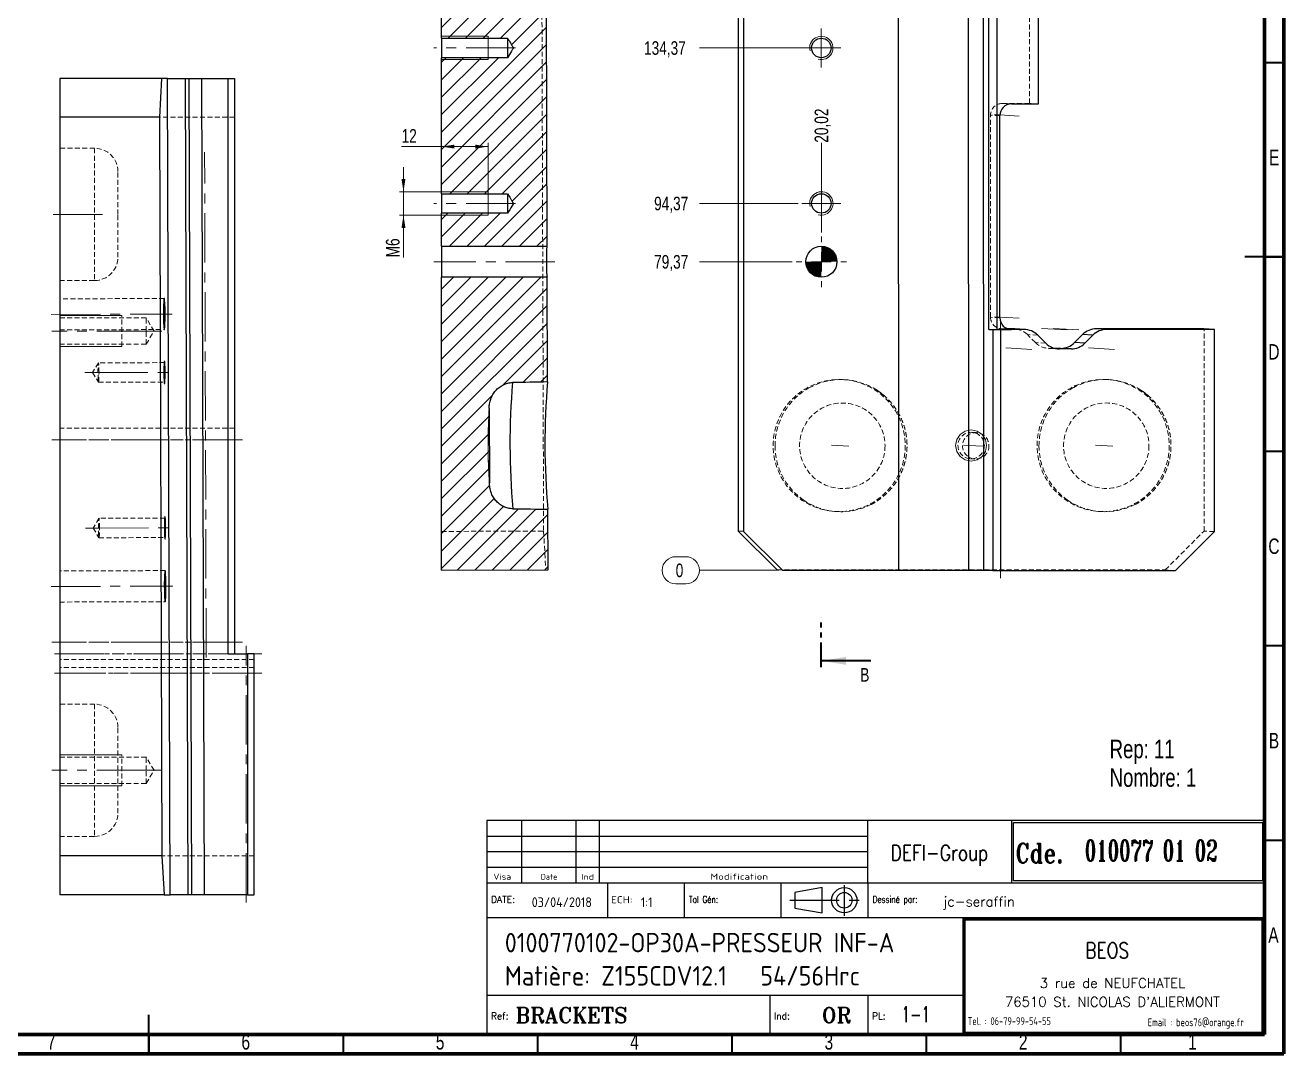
# Model space of a CAD drawing. Header units: millimetres. Extents: x 5 to 589, y 5 to 415.
# Drawn here: x 265.2 to 589, y 5 to 269.6 of the extents above; entities that cross this region are included whole.
import ezdxf

# ---------------------------------------------------------------- set-up
doc = ezdxf.new("R2010")
doc.units = ezdxf.units.MM
for name, pattern in [('CENTERX2', [20.32, 12.7, -2.54, 2.54, -2.54]), ('HIDDEN', [1.905, 1.27, -0.635]), ('PHANTOM', [12.7, 6.35, -1.27, 1.27, -1.27, 1.27, -1.27])]:
    doc.linetypes.add(name, pattern=pattern)
doc.layers.add('DIMENSIONS', color=176, linetype='Continuous')
doc.styles.add('SLDTEXTSTYLE0', font='TXT', dxfattribs={"width": 0.75})
doc.styles.add('SLDTEXTSTYLE1', font='ISOCP')
doc.styles.add('SLDTEXTSTYLE10', font='ISOCP', dxfattribs={"width": 1.147311})
doc.styles.add('SLDTEXTSTYLE11', font='ISOCP', dxfattribs={"width": 1.385904})
doc.styles.add('SLDTEXTSTYLE12', font='ISOCP', dxfattribs={"width": 1.246461})
doc.styles.add('SLDTEXTSTYLE13', font='ROMAND')
doc.styles.add('SLDTEXTSTYLE2', font='ROMANT', dxfattribs={"width": 0.8})
doc.styles.add('SLDTEXTSTYLE3', font='ISOCP', dxfattribs={"width": 0.8})
doc.styles.add('SLDTEXTSTYLE4', font='ROMANS', dxfattribs={"width": 0.8})
doc.styles.add('SLDTEXTSTYLE5', font='ROMANT')
doc.styles.add('SLDTEXTSTYLE6', font='ROMANS')
doc.styles.add('SLDTEXTSTYLE7', font='ROMANT', dxfattribs={"width": 0.65})
doc.styles.add('SLDTEXTSTYLE8', font='ISOCP', dxfattribs={"width": 1.446157})
doc.styles.add('SLDTEXTSTYLE9', font='ISOCP', dxfattribs={"width": 1.294402})
doc.dimstyles.new('SLDDIMSTYLE0', dxfattribs={"dimtxt": 3.5, "dimasz": 3.302, "dimexe": 0, "dimexo": 0.0625, "dimgap": 0.875, "dimtad": 0, "dimtih": 1, "dimtoh": 1, "dimdec": 0, "dimrnd": 1e-09, "dimdsep": 46, "dimtxsty": 'SLDTEXTSTYLE0', "dimblk1": 'NONE', "dimblk2": 'NONE', "dimsah": 1, "dimcen": 0.09, "dimadec": 0, "dimazin": 2, "dimtfac": 1, "dimtdec": 0, "dimtofl": 0, "dimtmove": 0, "dimatfit": 3, "dimldrblk": 'NONE', "dimfxl": 1, "dimfrac": 2, "dimtolj": 1, "dimtzin": 12, "dimarcsym": 0})
doc.dimstyles.new('SLDDIMSTYLE1', dxfattribs={"dimtxt": 3.5, "dimasz": 3.302, "dimexe": 0, "dimexo": 0.0625, "dimgap": 0.875, "dimtad": 0, "dimtih": 1, "dimtoh": 1, "dimrnd": 1e-09, "dimzin": 12, "dimdsep": 46, "dimtxsty": 'SLDTEXTSTYLE0', "dimblk1": 'NONE', "dimblk2": 'NONE', "dimsah": 1, "dimcen": 0.09, "dimadec": 0, "dimazin": 3, "dimtfac": 1, "dimtofl": 0, "dimtmove": 0, "dimatfit": 3, "dimldrblk": 'NONE', "dimfxl": 1, "dimfrac": 2, "dimtolj": 1, "dimtzin": 12, "dimarcsym": 0})
doc.dimstyles.new('SLDDIMSTYLE2', dxfattribs={"dimtxt": 3.5, "dimasz": 3.302, "dimexe": 0, "dimexo": 0.0625, "dimgap": 0.875, "dimtad": 1, "dimrnd": 1e-09, "dimzin": 12, "dimdsep": 46, "dimtxsty": 'SLDTEXTSTYLE0', "dimsah": 1, "dimcen": 0.09, "dimadec": 0, "dimazin": 3, "dimtfac": 1, "dimtofl": 0, "dimtmove": 0, "dimatfit": 3, "dimfxl": 1, "dimfrac": 2, "dimtolj": 1, "dimtzin": 12, "dimarcsym": 0})
doc.dimstyles.new('SLDDIMSTYLE5', dxfattribs={"dimtxt": 3.5, "dimasz": 3.302, "dimexe": 0, "dimexo": 0.0625, "dimgap": 0.875, "dimtad": 1, "dimrnd": 1e-09, "dimzin": 12, "dimdsep": 46, "dimtxsty": 'SLDTEXTSTYLE0', "dimsah": 1, "dimcen": 0.09, "dimadec": 0, "dimazin": 3, "dimtfac": 1, "dimtmove": 0, "dimatfit": 0, "dimfxl": 1, "dimfrac": 2, "dimtolj": 1, "dimtzin": 12, "dimarcsym": 0})

# ---------------------------------------------------------------- blocks, each defined once
blk = doc.blocks.new('SW_NOTE_0')
at = {"color": 0, "linetype": 'Continuous', "lineweight": 0, "char_height": 4.763, "attachment_point": 1, "style": 'SLDTEXTSTYLE0'}
for s, insert in [('Rep: 11', (0, 6.14)), ('Nombre: 1', (0, -1.21))]:
    blk.add_mtext(s, dxfattribs=dict(at, insert=insert))
blk = doc.blocks.new('_D_37')
at = {"color": 7, "linetype": 'Continuous', "lineweight": 18}
for p, q in [((432.57, 132.88), (435.16, 132.88)), ((459.06, 129.39), (438.65, 129.39)), ((435.16, 125.9), (432.57, 125.9))]:
    blk.add_line(p, q, dxfattribs=at)
for centre, start, end in [((432.57, 129.39), 90, 270), ((435.16, 129.39), 270, 90)]:
    blk.add_arc(centre, 3.49, start, end, dxfattribs=at)
at = {"color": 7, "linetype": 'Continuous', "lineweight": 18, "insert": (432.57, 131.12), "char_height": 3.5, "attachment_point": 1, "style": 'SLDTEXTSTYLE0'}
blk.add_mtext('0', dxfattribs=at)
blk = doc.blocks.new('_None')
blk = doc.blocks.new('_D_38')
at = {"color": 7, "linetype": 'Continuous', "lineweight": 18}
blk.add_line((462.53, 208.76), (438.65, 208.76), dxfattribs=at)
at = {"color": 7, "linetype": 'Continuous', "lineweight": 18, "insert": (427.01, 210.49), "char_height": 3.5, "attachment_point": 1, "style": 'SLDTEXTSTYLE0'}
blk.add_mtext('79,37', dxfattribs=at)
blk = doc.blocks.new('_D_39')
at = {"color": 7, "linetype": 'Continuous', "lineweight": 18}
blk.add_line((464.03, 223.76), (438.65, 223.76), dxfattribs=at)
at = {"color": 7, "linetype": 'Continuous', "lineweight": 18, "insert": (427.01, 225.49), "char_height": 3.5, "attachment_point": 1, "style": 'SLDTEXTSTYLE0'}
blk.add_mtext('94,37', dxfattribs=at)
blk = doc.blocks.new('_D_40')
at = {"color": 7, "linetype": 'Continuous', "lineweight": 18}
blk.add_line((469.02, 263.76), (438.65, 263.76), dxfattribs=at)
at = {"color": 7, "linetype": 'Continuous', "lineweight": 18, "insert": (424.42, 265.49), "char_height": 3.5, "attachment_point": 1, "style": 'SLDTEXTSTYLE0'}
blk.add_mtext('134,37', dxfattribs=at)
blk = doc.blocks.new('_D_41')
at = {"color": 7, "linetype": 'Continuous', "lineweight": 18}
blk.add_line((462.52, 278.76), (438.65, 278.76), dxfattribs=at)
at = {"color": 7, "linetype": 'Continuous', "lineweight": 18, "insert": (424.42, 280.49), "char_height": 3.5, "attachment_point": 1, "style": 'SLDTEXTSTYLE0'}
blk.add_mtext('149,37', dxfattribs=at)
blk = doc.blocks.new('_D_43')
at = {"color": 7, "linetype": 'Continuous', "lineweight": 18}
blk.add_line((470.03, 216.26), (470.03, 239.38), dxfattribs=at)
at = {"color": 7, "linetype": 'Continuous', "lineweight": 18, "insert": (468.3, 239.38), "char_height": 3.5, "attachment_point": 1, "rotation": 90, "style": 'SLDTEXTSTYLE0'}
blk.add_mtext('20,02', dxfattribs=at)
blk = doc.blocks.new('SW_CENTERMARKSYMBOL_6')
at = {"color": 0, "linetype": 'Continuous', "lineweight": 0}
for p, q in [((0, 5), (0, 6.5)), ((-5, 0), (-6.5, 0)), ((0, 0), (-2.5, 0)), ((0, 0), (0, 2.5)), ((0, 0), (0, -2.5)), ((0, 0), (2.5, 0)), ((5, 0), (6.5, 0)), ((0, -5), (0, -6.5))]:
    blk.add_line(p, q, dxfattribs=at)
blk = doc.blocks.new('SW_CENTERMARKSYMBOL_7')
at = {"color": 0, "linetype": 'Continuous', "lineweight": 0}
for p, q in [((0, 2.5), (0, 5)), ((-2.5, 0), (-5, 0)), ((0, 0), (-2.5, 0)), ((0, 0), (0, 2.5)), ((0, 0), (0, -2.5)), ((0, 0), (2.5, 0)), ((2.5, 0), (5, 0)), ((0, -2.5), (0, -5))]:
    blk.add_line(p, q, dxfattribs=at)
blk = doc.blocks.new('SW_CENTERMARKSYMBOL_8')
at = {"color": 0, "linetype": 'Continuous', "lineweight": 0}
for p, q in [((0, 2.5), (0, 5)), ((-2.5, 0), (-5, 0)), ((0, 0), (-2.5, 0)), ((0, 0), (0, 2.5)), ((0, 0), (0, -2.5)), ((0, 0), (2.5, 0)), ((2.5, 0), (5, 0)), ((0, -2.5), (0, -5))]:
    blk.add_line(p, q, dxfattribs=at)
blk = doc.blocks.new('SW_DOWELSYMBOL_1')
at = {"linetype": 'Continuous', "lineweight": 0}
h = blk.add_hatch(color=0, dxfattribs=at)
edge = h.paths.add_edge_path(flags=0)
edge.add_arc((0, 0), 4, 0, 90)
edge.add_line((0, 4), (0, 0))
edge.add_line((0, 0), (4, 0))
h = blk.add_hatch(color=0, dxfattribs=at)
edge = h.paths.add_edge_path(flags=0)
edge.add_arc((0, 0), 4, 180, 270)
edge.add_line((0, -4), (0, 0))
edge.add_line((0, 0), (-4, 0))
at = {"color": 0, "linetype": 'Continuous', "lineweight": 0}
blk.add_circle((0, 0), 4, dxfattribs=at)
blk = doc.blocks.new('_D_44')
at = {"color": 7, "linetype": 'Continuous', "lineweight": 18}
for p, q in [((362.53, 226.76), (362.53, 233.11)), ((383.32, 226.76), (361.53, 226.76)), ((362.53, 220.76), (362.53, 226.76)), ((383.32, 220.76), (361.53, 220.76)), ((362.53, 220.76), (362.53, 209.89))]:
    blk.add_line(p, q, dxfattribs=at)
for points in [[(362.53, 226.76), (363.04, 230.06), (362.03, 230.06)], [(362.53, 220.76), (362.03, 217.46), (363.04, 217.46)]]:
    blk.add_solid(points, dxfattribs=at)
at = {"color": 7, "linetype": 'Continuous', "lineweight": 18, "insert": (358.02, 209.89), "char_height": 3.5, "attachment_point": 1, "rotation": 90, "style": 'SLDTEXTSTYLE0'}
blk.add_mtext('M6', dxfattribs=at)
blk = doc.blocks.new('_D_45')
at = {"color": 7, "linetype": 'Continuous', "lineweight": 18}
for p, q in [((372.32, 238.38), (362.05, 238.38)), ((372.32, 221.76), (372.32, 239.38)), ((372.32, 238.38), (384.32, 238.38)), ((384.32, 221.76), (384.32, 239.38))]:
    blk.add_line(p, q, dxfattribs=at)
for points in [[(372.32, 238.38), (375.63, 237.87), (375.63, 238.88)], [(384.32, 238.38), (381.02, 238.88), (381.02, 237.87)]]:
    blk.add_solid(points, dxfattribs=at)
at = {"color": 7, "linetype": 'Continuous', "lineweight": 18, "insert": (362.05, 242.89), "char_height": 3.5, "attachment_point": 1, "style": 'SLDTEXTSTYLE0'}
blk.add_mtext('12', dxfattribs=at)

msp = doc.modelspace()

# ---------------------------------------------------------------- hatches: boundary and pattern name
at = {"linetype": 'Continuous', "lineweight": 18}
h = msp.add_hatch(dxfattribs=at)
h.set_pattern_fill('ANSI31', style=0)
edge = h.paths.add_edge_path(flags=0)
edge.add_line((372.325, 221.257), (372.325, 212.757))
edge.add_line((372.325, 212.757), (399.485, 212.757))
edge.add_line((399.485, 212.757), (399.291, 274.757))
edge.add_line((399.291, 274.757), (372.325, 274.757))
edge.add_line((372.325, 274.757), (372.325, 266.257))
edge.add_line((372.325, 266.257), (389.325, 266.257))
edge.add_spline(control_points=[(389.325, 266.257), (389.567, 265.855), (389.809, 265.452), (390.051, 265.05), (390.176, 264.841), (390.301, 264.633), (390.426, 264.425), (390.49, 264.318), (390.555, 264.21), (390.62, 264.103), (390.653, 264.047), (390.686, 263.991), (390.72, 263.936), (390.737, 263.907), (390.754, 263.878), (390.772, 263.85), (390.781, 263.835), (390.789, 263.82), (390.798, 263.805), (390.803, 263.797), (390.808, 263.79), (390.812, 263.782), (390.815, 263.778), (390.817, 263.774), (390.819, 263.77), (390.821, 263.768), (390.822, 263.766), (390.823, 263.764), (390.824, 263.763), (390.824, 263.762), (390.825, 263.76), (390.825, 263.76), (390.825, 263.759), (390.825, 263.758), (390.826, 263.758), (390.826, 263.757), (390.825, 263.757), (390.825, 263.756), (390.825, 263.755), (390.825, 263.755), (390.823, 263.751), (390.821, 263.748), (390.819, 263.745), (390.812, 263.732), (390.804, 263.719), (390.796, 263.706), (390.766, 263.655), (390.735, 263.604), (390.704, 263.553), (390.581, 263.348), (390.458, 263.144), (390.335, 262.939), (389.999, 262.379), (389.662, 261.818), (389.325, 261.257)], knot_values=[0.0000002, 0.0000002, 0.0000002, 0.0000002, 0.0014094, 0.0014094, 0.0014094, 0.0021377, 0.0021377, 0.0021377, 0.0025142, 0.0025142, 0.0025142, 0.0027087, 0.0027087, 0.0027087, 0.0028093, 0.0028093, 0.0028093, 0.0028613, 0.0028613, 0.0028613, 0.0028881, 0.0028881, 0.0028881, 0.002902, 0.002902, 0.002902, 0.0029093, 0.0029093, 0.0029093, 0.0029131, 0.0029131, 0.0029131, 0.0029152, 0.0029152, 0.0029152, 0.0029168, 0.0029168, 0.0029168, 0.0029192, 0.0029192, 0.0029192, 0.0029305, 0.0029305, 0.0029305, 0.0029754, 0.0029754, 0.0029754, 0.0031552, 0.0031552, 0.0031552, 0.0038744, 0.0038744, 0.0038744, 0.0058448, 0.0058448, 0.0058448, 0.0058448], weights=[1, 1, 1, 1, 1, 1, 1, 1, 1, 1, 1, 1, 1, 1, 1, 1, 1, 1, 1, 1, 1, 1, 1, 1, 1, 1, 1, 1, 1, 1, 1, 1, 1, 1, 1, 1, 1, 1, 1, 1, 1, 1, 1, 1, 1, 1, 1, 1, 1, 1, 1, 1, 1, 1, 1], degree=3, periodic=0)
edge.add_line((389.325, 261.257), (372.325, 261.257))
edge.add_line((372.325, 261.257), (372.325, 226.257))
edge.add_line((372.325, 226.257), (389.325, 226.257))
edge.add_spline(control_points=[(389.325, 226.257), (389.567, 225.855), (389.809, 225.452), (390.051, 225.05), (390.176, 224.841), (390.301, 224.633), (390.426, 224.425), (390.49, 224.318), (390.555, 224.21), (390.62, 224.103), (390.653, 224.047), (390.686, 223.991), (390.72, 223.936), (390.737, 223.907), (390.754, 223.878), (390.772, 223.849), (390.78, 223.835), (390.789, 223.82), (390.798, 223.805), (390.803, 223.797), (390.807, 223.789), (390.812, 223.781), (390.814, 223.777), (390.816, 223.773), (390.818, 223.769), (390.82, 223.766), (390.821, 223.764), (390.821, 223.761), (390.822, 223.759), (390.822, 223.757), (390.821, 223.755), (390.821, 223.753), (390.82, 223.75), (390.819, 223.747), (390.813, 223.735), (390.806, 223.724), (390.8, 223.713), (390.773, 223.668), (390.746, 223.623), (390.719, 223.578), (390.611, 223.399), (390.504, 223.219), (390.396, 223.04), (390.039, 222.446), (389.682, 221.852), (389.325, 221.257)], knot_values=[0.0000003, 0.0000003, 0.0000003, 0.0000003, 0.0014094, 0.0014094, 0.0014094, 0.0021378, 0.0021378, 0.0021378, 0.0025142, 0.0025142, 0.0025142, 0.0027088, 0.0027088, 0.0027088, 0.0028094, 0.0028094, 0.0028094, 0.0028615, 0.0028615, 0.0028615, 0.0028886, 0.0028886, 0.0028886, 0.0029029, 0.0029029, 0.0029029, 0.0029109, 0.0029109, 0.0029109, 0.0029167, 0.0029167, 0.0029167, 0.0029251, 0.0029251, 0.0029251, 0.0029647, 0.0029647, 0.0029647, 0.0031223, 0.0031223, 0.0031223, 0.0037529, 0.0037529, 0.0037529, 0.0058415, 0.0058415, 0.0058415, 0.0058415], weights=[1, 1, 1, 1, 1, 1, 1, 1, 1, 1, 1, 1, 1, 1, 1, 1, 1, 1, 1, 1, 1, 1, 1, 1, 1, 1, 1, 1, 1, 1, 1, 1, 1, 1, 1, 1, 1, 1, 1, 1, 1, 1, 1, 1, 1, 1], degree=3, periodic=0)
edge.add_line((389.325, 221.257), (372.325, 221.257))
h = msp.add_hatch(dxfattribs=at)
h.set_pattern_fill('ANSI31', style=0)
edge = h.paths.add_edge_path(flags=0)
edge.add_ellipse((486.163, 161.744), major_axis=(319.993, 1.002), ratio=0.0531258, start_angle=189.63905, end_angle=190.71224, ccw=False)
edge.add_spline(control_points=[(390.684, 145.22), (390.031, 145.229), (389.37, 145.352), (388.757, 145.579), (388.145, 145.805), (387.564, 146.139), (387.057, 146.551), (386.54, 146.972), (386.087, 147.485), (385.729, 148.048), (385.352, 148.639), (385.069, 149.299), (384.892, 149.978), (384.734, 150.583), (384.656, 151.214), (384.654, 151.839)], knot_values=[0.0000002, 0.0000002, 0.0000002, 0.0000002, 0.0019598, 0.0019598, 0.0019598, 0.0039168, 0.0039168, 0.0039168, 0.0059162, 0.0059162, 0.0059162, 0.0080182, 0.0080182, 0.0080182, 0.0098924, 0.0098924, 0.0098924, 0.0098924], weights=[1, 1, 1, 1, 1, 1, 1, 1, 1, 1, 1, 1, 1, 1, 1, 1], degree=3, periodic=0)
edge.add_line((384.654, 151.839), (384.594, 171.012))
edge.add_spline(control_points=[(384.594, 171.012), (384.592, 171.908), (384.747, 172.821), (385.069, 173.656), (385.363, 174.423), (385.808, 175.15), (386.367, 175.752), (386.863, 176.287), (387.466, 176.741), (388.12, 177.065), (388.729, 177.366), (389.401, 177.564), (390.077, 177.637), (390.245, 177.655), (390.413, 177.666), (390.582, 177.669)], knot_values=[0.0314697, 0.0314697, 0.0314697, 0.0314697, 0.0341088, 0.0341088, 0.0341088, 0.0365282, 0.0365282, 0.0365282, 0.0386727, 0.0386727, 0.0386727, 0.0406658, 0.0406658, 0.0406658, 0.0411537, 0.0411537, 0.0411537, 0.0411537], weights=[1, 1, 1, 1, 1, 1, 1, 1, 1, 1, 1, 1, 1, 1, 1, 1], degree=3, periodic=0)
edge.add_ellipse((486.163, 161.744), major_axis=(319.993, 1.002), ratio=0.0531258, start_angle=169.28776, end_angle=170.36095, ccw=False)
edge.add_line((399.594, 177.839), (399.51, 204.757))
edge.add_line((399.51, 204.757), (372.325, 204.757))
edge.add_line((372.325, 204.757), (372.325, 129.387))
edge.add_line((372.325, 129.387), (399.746, 129.473))
edge.add_line((399.746, 129.473), (399.697, 145.106))

# ---------------------------------------------------------------- linework, layer by layer
at = {"color": 7, "linetype": 'Continuous', "lineweight": 70}
for p, q in [((589, 415), (589, 5)), ((584, 410), (584, 10)), ((584, 10), (10, 10)), ((589, 5), (5, 5))]:
    msp.add_line(p, q, dxfattribs=at)
at = {"color": 7, "linetype": 'Continuous', "lineweight": 25}
for p, q in [((489.8, 339.374), (489.835, 129.373)), ((507.77, 339.374), (507.909, 129.373)), ((511.822, 129.363), (511.682, 339.364)), ((513.096, 191.344), (513.096, 339.343)), ((515.158, 339.338), (515.158, 191.339)), ((448.646, 329.468), (448.646, 139.469)), ((450.011, 329.388), (450.043, 139.387)), ((525.931, 249.34), (525.931, 329.34)), ((372.325, 266.257), (372.325, 274.757)), ((399.485, 212.757), (399.291, 274.757)), ((372.325, 266.257), (389.325, 266.257)), ((372.325, 266.257), (372.325, 261.257)), ((389.325, 266.257), (389.325, 261.257)), ((372.325, 226.257), (372.325, 261.257)), ((389.325, 261.257), (372.325, 261.257)), ((274.091, 255.936), (274.091, 245.936)), ((300.285, 255.936), (274.091, 255.936)), ((300.285, 255.936), (299.785, 245.936)), ((301.867, 255.936), (300.285, 255.936)), ((302.526, 45.936), (301.867, 255.936)), ((301.867, 255.936), (306.361, 255.936)), ((306.361, 255.936), (307.02, 45.936)), ((306.361, 255.936), (307.316, 255.936)), ((307.316, 255.936), (307.98, 45.936)), ((307.316, 255.936), (310.687, 255.936)), ((311.352, 45.936), (310.687, 255.936)), ((310.687, 255.936), (317.402, 255.936)), ((317.402, 107.936), (317.402, 255.936)), ((317.402, 255.936), (319.091, 255.936)), ((319.091, 255.936), (319.091, 107.936)), ((518.941, 249.339), (525.931, 249.34)), ((515.945, 194.339), (515.945, 246.339)), ((299.785, 245.936), (274.091, 245.936)), ((274.091, 245.936), (274.091, 55.936)), ((299.785, 245.936), (300.381, 55.936)), ((372.325, 226.257), (389.325, 226.257)), ((372.325, 226.257), (372.325, 221.257)), ((389.325, 226.257), (389.325, 221.257)), ((389.325, 221.257), (372.325, 221.257)), ((372.325, 212.757), (372.325, 221.257)), ((372.325, 212.757), (372.325, 204.757)), ((372.325, 212.757), (399.485, 212.757)), ((372.325, 129.387), (372.325, 204.757)), ((399.51, 204.757), (372.325, 204.757)), ((399.594, 177.839), (399.51, 204.757)), ((513.096, 191.344), (514.148, 191.328)), ((514.148, 191.328), (514.148, 129.329)), ((515.158, 191.339), (518.941, 191.34)), ((522.16, 191.324), (516.21, 191.323)), ((516.21, 129.324), (516.21, 191.323)), ((519.504, 191.481), (518.033, 191.481)), ((522.16, 191.324), (519.504, 191.481)), ((519.797, 191.472), (519.504, 191.481)), ((522.454, 191.316), (519.797, 191.472)), ((568.477, 191.489), (540.758, 191.484)), ((543.414, 191.328), (540.758, 191.484)), ((571.133, 191.333), (543.414, 191.328)), ((571.133, 191.333), (568.477, 191.489)), ((571.133, 139.333), (571.133, 191.333)), ((527.759, 187.79), (525.69, 189.861)), ((537.227, 190.019), (535.159, 187.948)), ((537.815, 187.792), (535.159, 187.948)), ((539.884, 189.863), (537.227, 190.019)), ((539.884, 189.863), (537.815, 187.792)), ((531.629, 186.483), (530.049, 186.483)), ((534.285, 186.326), (531.289, 186.326)), ((534.285, 186.326), (531.629, 186.483)), ((384.594, 171.012), (384.654, 151.839)), ((399.746, 129.473), (399.697, 145.106)), ((450.043, 139.387), (448.646, 139.469)), ((448.646, 139.469), (458.632, 129.471)), ((450.043, 139.387), (460.058, 129.387)), ((561.147, 129.331), (571.133, 139.333)), ((372.325, 129.387), (399.746, 129.473)), ((460.058, 129.387), (458.632, 129.471)), ((460.058, 129.387), (489.835, 129.387)), ((507.909, 129.373), (489.835, 129.373)), ((514.148, 129.329), (511.822, 129.363)), ((516.21, 129.324), (561.147, 129.331)), ((317.402, 107.936), (322.402, 107.936)), ((322.402, 107.936), (322.402, 45.936)), ((324.091, 107.936), (322.402, 107.936)), ((324.091, 45.936), (324.091, 107.936)), ((300.381, 55.936), (274.091, 55.936)), ((274.091, 55.936), (274.091, 45.936)), ((300.381, 55.936), (300.944, 45.936)), ((300.944, 45.936), (274.091, 45.936)), ((300.944, 45.936), (302.526, 45.936)), ((307.02, 45.936), (302.526, 45.936)), ((307.98, 45.936), (307.02, 45.936)), ((311.352, 45.936), (307.98, 45.936)), ((322.402, 45.936), (311.352, 45.936)), ((322.402, 45.936), (324.091, 45.936))]:
    msp.add_line(p, q, dxfattribs=at)
at = {"color": 7, "linetype": 'HIDDEN', "lineweight": 18}
for p, q in [((397.982, 329.468), (398.577, 139.469)), ((523.54, 249.481), (523.54, 329.481)), ((516.55, 249.48), (523.54, 249.481)), ((518.941, 249.339), (516.55, 249.48)), ((525.931, 249.34), (523.54, 249.481)), ((515.945, 246.339), (513.554, 246.48)), ((513.554, 194.48), (513.554, 246.48)), ((319.091, 245.936), (299.785, 245.936)), ((283.091, 237.936), (274.091, 237.936)), ((283.091, 237.931), (283.091, 203.942)), ((289.091, 220.936), (289.091, 231.936)), ((289.091, 209.936), (289.091, 220.936)), ((274.091, 203.936), (283.091, 203.936)), ((300.993, 199.306), (274.091, 199.222)), ((296.341, 194.336), (274.091, 194.336)), ((290.091, 186.936), (290.091, 194.936)), ((296.341, 190.936), (296.341, 194.336)), ((298.384, 190.936), (296.341, 194.336)), ((515.945, 194.339), (513.554, 194.48)), ((274.091, 191.222), (301.019, 191.306)), ((516.374, 191.485), (518.764, 191.345)), ((518.033, 191.481), (516.55, 191.48)), ((518.589, 191.36), (516.55, 191.48)), ((568.477, 139.489), (568.477, 191.489)), ((296.341, 187.536), (296.341, 190.936)), ((296.341, 187.536), (298.384, 190.936)), ((525.69, 189.861), (523.034, 190.017)), ((525.102, 187.946), (523.034, 190.017)), ((527.759, 187.79), (525.102, 187.946)), ((274.091, 187.536), (296.341, 187.536)), ((528.339, 186.491), (530.995, 186.335)), ((530.049, 186.483), (528.633, 186.482)), ((530.702, 186.361), (528.633, 186.482)), ((284.058, 182.743), (282.577, 180.248)), ((301.045, 182.806), (284.069, 182.753)), ((282.577, 180.248), (284.073, 177.763)), ((476.086, 178.416), (475.608, 178.444)), ((543.99, 178.427), (543.512, 178.455)), ((284.085, 177.753), (301.061, 177.806)), ((319.091, 165.936), (274.091, 165.936)), ((319.091, 162.936), (274.091, 162.936)), ((509.943, 164.804), (508.761, 164.873)), ((508.361, 158.085), (509.543, 158.015)), ((284.183, 142.743), (282.703, 140.249)), ((301.171, 142.806), (284.195, 142.753)), ((473.61, 144.503), (474.088, 144.475)), ((541.514, 144.514), (541.992, 144.486)), ((282.703, 140.249), (284.199, 137.763)), ((372.325, 139.387), (398.577, 139.469)), ((398.577, 139.469), (399.14, 129.471)), ((558.491, 129.488), (568.477, 139.489)), ((571.133, 139.333), (568.477, 139.489)), ((284.21, 137.753), (301.186, 137.806)), ((301.213, 129.307), (274.091, 129.221)), ((458.632, 129.471), (558.491, 129.488)), ((561.147, 129.331), (558.491, 129.488)), ((274.091, 121.221), (301.238, 121.307)), ((319.091, 110.936), (274.091, 110.936)), ((317.402, 107.936), (274.091, 107.936)), ((324.091, 106.472), (274.091, 106.472)), ((324.091, 104.401), (274.091, 104.401)), ((324.091, 102.936), (274.091, 102.936)), ((283.091, 94.936), (274.091, 94.936)), ((283.091, 94.931), (283.091, 60.942)), ((283.091, 94.931), (283.091, 60.942)), ((289.091, 77.936), (289.091, 88.936)), ((296.341, 81.336), (274.091, 81.336)), ((290.091, 73.936), (290.091, 81.936)), ((296.341, 77.936), (296.341, 81.336)), ((298.384, 77.936), (296.341, 81.336)), ((289.091, 66.936), (289.091, 77.936)), ((296.341, 74.536), (296.341, 77.936)), ((296.341, 74.536), (298.384, 77.936)), ((274.091, 74.536), (296.341, 74.536)), ((274.091, 60.936), (283.091, 60.936)), ((324.091, 55.936), (300.381, 55.936))]:
    msp.add_line(p, q, dxfattribs=at)
at = {"color": 7, "linetype": 'CENTERX2', "lineweight": 18}
for p, q in [((507.869, 190.352), (507.782, 320.397)), ((391.325, 263.757), (370.325, 263.757)), ((520.937, 246.222), (514.553, 246.598)), ((311.781, 106.928), (311.37, 236.972)), ((391.325, 223.757), (370.325, 223.757)), ((285.091, 220.936), (272.091, 220.936)), ((401.497, 208.757), (370.325, 208.757)), ((271.878, 195.215), (303.006, 195.312)), ((520.937, 194.222), (514.553, 194.598)), ((516.104, 127.33), (516.104, 193.33)), ((533.286, 191.208), (526.636, 191.6)), ((536.281, 191.209), (529.632, 191.6)), ((296.341, 190.936), (272.091, 190.936)), ((296.341, 190.936), (300.384, 190.936)), ((524.156, 186.207), (517.507, 186.598)), ((545.411, 186.21), (538.761, 186.602)), ((284.077, 180.253), (280.577, 180.242)), ((284.077, 180.253), (303.053, 180.313)), ((321.091, 162.936), (272.091, 162.936)), ((477.084, 161.328), (472.613, 161.591)), ((509.743, 161.41), (506.565, 161.597)), ((509.743, 161.41), (511.848, 161.286)), ((544.988, 161.339), (540.517, 161.602)), ((284.203, 140.253), (280.703, 140.242)), ((284.203, 140.253), (303.179, 140.313)), ((271.878, 125.214), (303.226, 125.313)), ((321.091, 110.936), (272.091, 110.936)), ((326.091, 107.936), (272.091, 107.936)), ((322.091, 43.936), (322.091, 109.936)), ((326.091, 102.936), (272.091, 102.936)), ((296.341, 77.936), (272.091, 77.936)), ((296.341, 77.936), (300.384, 77.936))]:
    msp.add_line(p, q, dxfattribs=at)
at = {"color": 7, "linetype": 'Continuous', "lineweight": 18}
for p, q in [((372.325, 266.757), (384.325, 266.757)), ((384.325, 260.757), (384.325, 266.757)), ((372.325, 260.757), (384.325, 260.757)), ((372.325, 226.757), (384.325, 226.757)), ((384.325, 220.757), (384.325, 226.757)), ((372.325, 220.757), (384.325, 220.757)), ((274.091, 194.936), (290.091, 194.936)), ((274.091, 186.936), (290.091, 186.936)), ((274.091, 81.936), (290.091, 81.936)), ((274.091, 73.936), (290.091, 73.936))]:
    msp.add_line(p, q, dxfattribs=at)
at = {"color": 7, "linetype": 'Continuous', "lineweight": 35}
for p, q in [((584, 260), (589, 260)), ((589.001, 210), (578.999, 210)), ((584, 210), (589, 210)), ((584, 160), (589, 160)), ((584, 110), (589, 110)), ((482.719, 106.092), (470.019, 106.092)), ((584, 60), (589, 60)), ((297, 4.999), (297, 15.001)), ((297, 10), (297, 5)), ((347, 10), (347, 5)), ((397, 10), (397, 5)), ((447, 10), (447, 5)), ((497, 10), (497, 5)), ((547, 10), (547, 5))]:
    msp.add_line(p, q, dxfattribs=at)
at = {"color": 8, "linetype": 'Continuous', "lineweight": 25}
for p, q in [((518.941, 191.34), (518.589, 191.36)), ((531.289, 186.326), (530.702, 186.361))]:
    msp.add_line(p, q, dxfattribs=at)
at = {"color": 7, "linetype": 'PHANTOM', "lineweight": 35}
msp.add_line((470.019, 104.504), (470.019, 117.211), dxfattribs=at)
at = {"color": 7, "linetype": 'Continuous', "lineweight": 25, "flags": 128}
for points in [[(301.219, 195.306), (301.211, 196.138), (301.195, 196.933), (301.171, 197.657), (301.139, 198.279), (301.101, 198.77), (301.06, 199.11), (301.016, 199.284), (300.971, 199.284), (300.928, 199.11), (300.889, 198.77), (300.855, 198.279), (300.827, 197.657), (300.807, 196.933), (300.796, 196.138), (300.794, 195.306), (300.801, 194.475), (300.817, 193.679), (300.841, 192.955), (300.873, 192.334), (300.911, 191.842), (300.952, 191.502), (300.996, 191.328), (301.041, 191.328), (301.084, 191.502), (301.123, 191.842), (301.158, 192.334), (301.185, 192.955), (301.205, 193.679), (301.216, 194.475), (301.219, 195.306)], [(301.186, 180.306), (301.179, 180.953), (301.164, 181.556), (301.141, 182.074), (301.113, 182.471), (301.08, 182.721), (301.045, 182.806), (301.011, 182.721), (300.98, 182.471), (300.954, 182.074), (300.934, 181.556), (300.923, 180.953), (300.92, 180.306), (300.927, 179.659), (300.942, 179.056), (300.965, 178.539), (300.993, 178.141), (301.026, 177.891), (301.061, 177.806), (301.095, 177.891), (301.126, 178.141), (301.153, 178.539), (301.172, 179.056), (301.183, 179.659), (301.186, 180.306)], [(301.311, 140.306), (301.305, 140.954), (301.29, 141.556), (301.267, 142.074), (301.238, 142.472), (301.205, 142.721), (301.171, 142.806), (301.137, 142.721), (301.105, 142.472), (301.079, 142.074), (301.06, 141.556), (301.048, 140.954), (301.046, 140.306), (301.052, 139.659), (301.067, 139.056), (301.09, 138.539), (301.119, 138.141), (301.152, 137.892), (301.186, 137.806), (301.22, 137.892), (301.252, 138.141), (301.278, 138.539), (301.297, 139.056), (301.309, 139.659), (301.311, 140.306)], [(301.438, 125.307), (301.431, 126.138), (301.415, 126.933), (301.39, 127.658), (301.358, 128.279), (301.321, 128.771), (301.279, 129.111), (301.235, 129.285), (301.191, 129.285), (301.148, 129.111), (301.108, 128.771), (301.074, 128.279), (301.046, 127.658), (301.026, 126.933), (301.015, 126.138), (301.013, 125.307), (301.02, 124.475), (301.037, 123.68), (301.061, 122.955), (301.093, 122.334), (301.13, 121.842), (301.172, 121.502), (301.216, 121.328), (301.26, 121.328), (301.303, 121.502), (301.343, 121.842), (301.377, 122.334), (301.405, 122.955), (301.425, 123.68), (301.436, 124.475), (301.438, 125.307)]]:
    msp.add_lwpolyline(points, dxfattribs=at)
at = {"color": 7, "linetype": 'HIDDEN', "lineweight": 18, "flags": 128}
for points in [[(284.21, 180.253), (284.203, 180.9), (284.188, 181.503), (284.166, 182.021), (284.137, 182.418), (284.104, 182.668), (284.069, 182.753), (284.035, 182.668), (284.004, 182.418), (283.978, 182.021), (283.958, 181.503), (283.947, 180.9), (283.944, 180.253), (283.951, 179.606), (283.966, 179.003), (283.989, 178.485), (284.018, 178.088), (284.05, 177.838), (284.085, 177.753), (284.119, 177.838), (284.15, 178.088), (284.177, 178.485), (284.196, 179.003), (284.207, 179.606), (284.21, 180.253)], [(486.255, 174.251), (484.997, 175.25), (484.353, 175.691)], [(554.159, 174.262), (552.901, 175.261), (552.257, 175.703)], [(482.746, 146.275), (483.575, 146.724), (484.833, 147.527)], [(550.65, 146.287), (551.479, 146.736), (552.737, 147.539)], [(284.335, 140.253), (284.329, 140.9), (284.314, 141.503), (284.291, 142.021), (284.262, 142.418), (284.229, 142.668), (284.195, 142.753), (284.161, 142.668), (284.129, 142.418), (284.103, 142.021), (284.084, 141.503), (284.072, 140.9), (284.07, 140.253), (284.076, 139.606), (284.092, 139.003), (284.114, 138.485), (284.143, 138.088), (284.176, 137.838), (284.21, 137.753), (284.245, 137.838), (284.276, 138.088), (284.302, 138.485), (284.322, 139.003), (284.333, 139.606), (284.335, 140.253)]]:
    msp.add_lwpolyline(points, dxfattribs=at)
at = {"color": 7, "linetype": 'Continuous', "lineweight": 18, "flags": 128}
for points in [[(301.062, 177.306), (301.001, 177.534), (300.947, 178.185), (300.909, 179.158), (300.894, 180.306), (300.902, 181.454), (300.934, 182.427), (300.983, 183.078), (301.044, 183.306), (301.105, 183.078), (301.159, 182.428), (301.197, 181.455), (301.212, 180.307), (301.204, 179.159), (301.172, 178.185), (301.123, 177.535), (301.062, 177.306)], [(508.561, 165.479), (507.033, 165.174), (505.737, 164.307), (504.871, 163.009), (504.567, 161.478), (504.871, 159.948), (505.737, 158.65), (507.033, 157.783), (508.561, 157.479), (510.09, 157.784), (511.386, 158.651), (512.252, 159.949), (512.556, 161.48), (512.252, 163.01), (511.386, 164.308), (510.09, 165.175), (508.561, 165.479)], [(301.188, 137.306), (301.126, 137.535), (301.072, 138.185), (301.035, 139.158), (301.019, 140.306), (301.028, 141.454), (301.059, 142.427), (301.109, 143.078), (301.169, 143.306), (301.231, 143.078), (301.285, 142.428), (301.322, 141.455), (301.338, 140.307), (301.329, 139.159), (301.298, 138.186), (301.248, 137.535), (301.188, 137.306)]]:
    msp.add_lwpolyline(points, dxfattribs=at)
at = {"color": 7, "linetype": 'Continuous', "lineweight": 25}
for centre, radius in [((470.022, 263.757), 2.5), ((470.029, 223.757), 2.5), ((470.031, 208.757), 4)]:
    msp.add_circle(centre, radius, dxfattribs=at)
at = {"color": 7, "linetype": 'HIDDEN', "lineweight": 18}
for centre, radius in [((474.625, 161.469), 16.992), ((542.529, 161.48), 16.992), ((475.417, 161.424), 10.995), ((543.321, 161.435), 10.995), ((508.564, 161.478), 3.398), ((509.746, 161.408), 3.398)]:
    msp.add_circle(centre, radius, dxfattribs=at)
at = {"color": 7, "linetype": 'Continuous', "lineweight": 18}
for centre in [(470.022, 263.757), (470.029, 223.757)]:
    msp.add_arc(centre, 3, 255, 195, dxfattribs=at)
at = {"color": 7, "linetype": 'HIDDEN', "lineweight": 18}
for centre, radius, start, end in [((516.553, 246.482), 2.998, 90.05155, 180.03867), ((283.091, 231.936), 6, 0, 90), ((283.091, 209.936), 6, 270, 0), ((516.551, 194.478), 2.997, 179.95804, 269.9708), ((519.504, 186.492), 4.989, 44.95592, 86.6258), ((528.633, 191.471), 4.989, 224.9555, 270.00371), ((475.09, 161.489), 16.956, 56.8871, 118.33102), ((542.994, 161.501), 16.956, 56.8871, 118.33102), ((475.118, 161.447), 17.007, 118.34721, 180.0135), ((543.022, 161.458), 17.007, 118.34721, 180.0135), ((527.216, 161.872), 142.915, 176.33324, 184.02565), ((475.114, 161.438), 17.003, 179.98558, 235.12065), ((543.018, 161.45), 17.003, 179.98558, 235.12065), ((475.085, 161.401), 16.956, 235.13182, 296.86265), ((542.989, 161.413), 16.956, 235.13182, 296.86265), ((283.091, 88.936), 6, 0, 90), ((283.091, 66.936), 6, 270, 0)]:
    msp.add_arc(centre, radius, start, end, dxfattribs=at)
at = {"color": 7, "linetype": 'Continuous', "lineweight": 25}
for centre, radius, start, end in [((518.943, 246.341), 2.998, 90.05155, 180.03867), ((518.942, 194.337), 2.997, 179.95804, 269.9708), ((514.741, 447.022), 255.683, 269.63132, 270.09352), ((515.793, 447.006), 255.683, 269.63132, 270.09352), ((522.16, 186.336), 4.989, 44.9555, 90.00371), ((540.759, 186.494), 4.99, 90.01769, 135.05569), ((543.416, 186.338), 4.99, 90.01769, 135.05569), ((531.627, 191.473), 4.99, 270.01769, 315.05569), ((531.289, 191.315), 4.989, 224.9555, 270.00371), ((534.283, 191.317), 4.99, 270.01769, 315.05569), ((575.766, 162.024), 185.843, 175.17094, 185.18794), ((580.978, 162.041), 182.071, 175.022, 185.33689), ((515.793, 385.006), 255.683, 269.63132, 270.09352)]:
    msp.add_arc(centre, radius, start, end, dxfattribs=at)
for centre, major_axis, ratio, start_param, end_param in [((399.498, 208.757), (-0.013, 4), 0.0532007, 0.0027487, 3.1385097), ((486.163, 161.744), (319.993, 1.002), 0.0531258, 1.8445761, 1.8739563), ((486.163, 161.744), (319.993, 1.002), 0.0531258, 4.409229, 4.4386092), ((507.909, 129.36), (4, 0), 0.0031319, 0.2094416, 1.5707984)]:
    msp.add_ellipse(centre, major_axis=major_axis, ratio=ratio, start_param=start_param, end_param=end_param, dxfattribs=at)
for points, knots in [([(389.325, 266.257), (389.567, 265.855), (389.809, 265.452), (390.051, 265.05), (390.176, 264.841), (390.301, 264.633), (390.426, 264.425), (390.49, 264.318), (390.555, 264.21), (390.62, 264.103), (390.653, 264.047), (390.686, 263.991), (390.72, 263.936), (390.737, 263.907), (390.754, 263.878), (390.772, 263.85), (390.781, 263.835), (390.789, 263.82), (390.798, 263.805), (390.803, 263.797), (390.808, 263.79), (390.812, 263.782), (390.815, 263.778), (390.817, 263.774), (390.819, 263.77), (390.821, 263.768), (390.822, 263.766), (390.823, 263.764), (390.824, 263.763), (390.824, 263.762), (390.825, 263.76), (390.825, 263.76), (390.825, 263.759), (390.825, 263.758), (390.826, 263.758), (390.826, 263.757), (390.825, 263.757), (390.825, 263.756), (390.825, 263.755), (390.825, 263.755), (390.823, 263.751), (390.821, 263.748), (390.819, 263.745), (390.812, 263.732), (390.804, 263.719), (390.796, 263.706), (390.766, 263.655), (390.735, 263.604), (390.704, 263.553), (390.581, 263.348), (390.458, 263.144), (390.335, 262.939), (389.999, 262.379), (389.662, 261.818), (389.325, 261.257)], [0.0000002343, 0.0000002343, 0.0000002343, 0.0000002343, 0.0014093604, 0.0014093604, 0.0014093604, 0.0021377405, 0.0021377405, 0.0021377405, 0.0025141797, 0.0025141797, 0.0025141797, 0.0027087311, 0.0027087311, 0.0027087311, 0.0028092816, 0.0028092816, 0.0028092816, 0.0028612541, 0.0028612541, 0.0028612541, 0.0028881266, 0.0028881266, 0.0028881266, 0.0029020386, 0.0029020386, 0.0029020386, 0.0029092752, 0.0029092752, 0.0029092752, 0.0029131076, 0.0029131076, 0.0029131076, 0.0029152497, 0.0029152497, 0.0029152497, 0.0029168397, 0.0029168397, 0.0029168397, 0.0029191963, 0.0029191963, 0.0029191963, 0.0029304759, 0.0029304759, 0.0029304759, 0.0029754246, 0.0029754246, 0.0029754246, 0.0031552158, 0.0031552158, 0.0031552158, 0.0038743802, 0.0038743802, 0.0038743802, 0.0058447592, 0.0058447592, 0.0058447592, 0.0058447592]), ([(389.325, 226.257), (389.567, 225.855), (389.809, 225.452), (390.051, 225.05), (390.176, 224.841), (390.301, 224.633), (390.426, 224.425), (390.49, 224.318), (390.555, 224.21), (390.62, 224.103), (390.653, 224.047), (390.686, 223.991), (390.72, 223.936), (390.737, 223.907), (390.754, 223.878), (390.772, 223.849), (390.78, 223.835), (390.789, 223.82), (390.798, 223.805), (390.803, 223.797), (390.807, 223.789), (390.812, 223.781), (390.814, 223.777), (390.816, 223.773), (390.818, 223.769), (390.82, 223.766), (390.821, 223.764), (390.821, 223.761), (390.822, 223.759), (390.822, 223.757), (390.821, 223.755), (390.821, 223.753), (390.82, 223.75), (390.819, 223.747), (390.813, 223.735), (390.806, 223.724), (390.8, 223.713), (390.773, 223.668), (390.746, 223.623), (390.719, 223.578), (390.611, 223.399), (390.504, 223.219), (390.396, 223.04), (390.039, 222.446), (389.682, 221.852), (389.325, 221.257)], [0.0000002524, 0.0000002524, 0.0000002524, 0.0000002524, 0.0014093687, 0.0014093687, 0.0014093687, 0.0021377588, 0.0021377588, 0.0021377588, 0.0025142141, 0.0025142141, 0.0025142141, 0.002708795, 0.002708795, 0.002708795, 0.0028094017, 0.0028094017, 0.0028094017, 0.0028614827, 0.0028614827, 0.0028614827, 0.0028885661, 0.0028885661, 0.0028885661, 0.0029028947, 0.0029028947, 0.0029028947, 0.0029108785, 0.0029108785, 0.0029108785, 0.0029167172, 0.0029167172, 0.0029167172, 0.0029251251, 0.0029251251, 0.0029251251, 0.0029646997, 0.0029646997, 0.0029646997, 0.003122345, 0.003122345, 0.003122345, 0.0037529108, 0.0037529108, 0.0037529108, 0.0058415475, 0.0058415475, 0.0058415475, 0.0058415475]), ([(384.594, 171.012), (384.592, 171.847), (384.718, 172.659), (385.059, 173.641), (385.137, 173.836), (385.308, 174.214), (385.402, 174.397), (385.708, 174.933), (385.945, 175.27), (386.353, 175.742), (386.498, 175.894), (386.8, 176.18), (386.957, 176.314), (387.446, 176.691), (387.799, 176.91), (388.553, 177.274), (388.942, 177.412), (389.746, 177.606), (390.163, 177.661), (390.582, 177.669)], [0, 0, 0, 0, 0.25, 0.25, 0.3125, 0.3125, 0.375, 0.375, 0.5, 0.5, 0.5625, 0.5625, 0.625, 0.625, 0.75, 0.75, 0.875, 0.875, 1, 1, 1, 1]), ([(390.684, 145.22), (390.266, 145.225), (389.856, 145.276), (389.052, 145.463), (388.654, 145.602), (387.906, 145.956), (387.553, 146.17), (387.056, 146.547), (386.896, 146.682), (386.593, 146.965), (386.449, 147.113), (386.177, 147.423), (386.049, 147.585), (385.807, 147.922), (385.693, 148.098), (385.38, 148.637), (385.208, 149.012), (384.931, 149.791), (384.826, 150.198), (384.69, 151.013), (384.656, 151.425), (384.654, 151.839)], [0, 0, 0, 0, 0.125, 0.125, 0.25, 0.25, 0.375, 0.375, 0.4375, 0.4375, 0.5, 0.5, 0.5625, 0.5625, 0.625, 0.625, 0.75, 0.75, 0.875, 0.875, 1, 1, 1, 1])]:
    msp.add_open_spline(points, degree=3, knots=knots, dxfattribs=at)
at = {"color": 7, "linetype": 'HIDDEN', "lineweight": 18}
for points, knots in [([(482.751, 146.283), (482.803, 146.307), (483.343, 146.553), (484.306, 147.15), (485.62, 148.075), (486.834, 149.134), (487.944, 150.299), (488.939, 151.565), (489.81, 152.92), (490.549, 154.35), (491.15, 155.845), (491.607, 157.389), (491.916, 158.97), (492.075, 160.573), (492.081, 162.184), (491.936, 163.788), (491.639, 165.371), (491.195, 166.919), (490.606, 168.419), (489.878, 169.855), (489.018, 171.217), (488.033, 172.49), (486.934, 173.668), (485.72, 174.722), (484.854, 175.395), (484.376, 175.677), (484.359, 175.687)], [0, 0, 0, 0, 0.00481211, 0.04996011, 0.09510968, 0.1402611, 0.18541455, 0.23057016, 0.27572798, 0.32088796, 0.36605001, 0.41121392, 0.45637947, 0.50154633, 0.54671415, 0.59188247, 0.63705084, 0.68221883, 0.72738607, 0.77255217, 0.81771681, 0.86287971, 0.90804066, 0.95319951, 0.9983562, 1, 1, 1, 1]), ([(550.655, 146.295), (550.707, 146.318), (551.247, 146.564), (552.21, 147.161), (553.524, 148.086), (554.738, 149.145), (555.848, 150.311), (556.843, 151.577), (557.714, 152.931), (558.453, 154.362), (559.054, 155.856), (559.511, 157.4), (559.82, 158.981), (559.979, 160.584), (559.985, 162.195), (559.84, 163.799), (559.543, 165.383), (559.099, 166.931), (558.51, 168.43), (557.782, 169.866), (556.922, 171.228), (555.937, 172.501), (554.838, 173.679), (553.624, 174.733), (552.758, 175.406), (552.28, 175.688), (552.263, 175.698)], [0, 0, 0, 0, 0.0048121, 0.0499601, 0.0951097, 0.1402611, 0.1854146, 0.2305702, 0.275728, 0.320888, 0.36605, 0.4112139, 0.4563795, 0.5015463, 0.5467142, 0.5918825, 0.6370508, 0.6822188, 0.7273861, 0.7725522, 0.8177168, 0.8628797, 0.9080407, 0.9531995, 0.9983562, 1, 1, 1, 1]), ([(384.632, 171.791), (384.609, 171.545), (384.564, 171.054), (384.507, 170.197), (384.457, 169.252), (384.415, 168.218), (384.381, 167.134), (384.354, 165.999), (384.334, 164.822), (384.321, 163.613), (384.316, 162.382), (384.318, 161.142), (384.327, 159.906), (384.343, 158.686), (384.367, 157.495), (384.397, 156.345), (384.433, 155.246), (384.477, 154.208), (384.526, 153.236), (384.584, 152.336), (384.639, 151.613), (384.682, 151.22), (384.698, 151.071)], [0, 0, 0, 0, 0.0521486, 0.103783, 0.1581574, 0.2103729, 0.2614865, 0.3119836, 0.3621098, 0.4120074, 0.4617691, 0.511462, 0.5611412, 0.6108458, 0.660625, 0.7105426, 0.7606828, 0.811169, 0.8621994, 0.9141249, 0.9676507, 1, 1, 1, 1])]:
    msp.add_open_spline(points, degree=3, knots=knots, dxfattribs=at)
at = {"color": 7, "linetype": 'Continuous', "lineweight": 35}
msp.add_solid([(470.019, 106.092), (476.369, 105.076), (476.369, 107.108)], dxfattribs=at)
at = {"layer": 'DIMENSIONS', "color": 3}
for p, q in [((482, 65), (384, 65)), ((393, 49), (393, 65)), ((407, 49), (407, 65)), ((413, 49), (413, 65)), ((384, 61), (482, 61)), ((482, 57), (384, 57)), ((384, 53), (482, 53))]:
    msp.add_line(p, q, dxfattribs=at)
at = {"layer": 'DIMENSIONS', "color": 6}
for p, q in [((384, 65), (384, 10)), ((584, 10), (584, 65)), ((584, 40), (506.384, 40)), ((506.384, 40), (506.384, 10)), ((583.8, 39.8), (506.584, 39.8)), ((506.584, 39.8), (506.584, 10.2)), ((583.6, 39.6), (506.784, 39.6)), ((506.784, 39.6), (506.784, 10.4)), ((583.4, 39.4), (506.984, 39.4)), ((506.984, 39.4), (506.984, 10.6)), ((583.4, 10.6), (583.4, 39.4)), ((583.6, 10.4), (583.6, 39.6)), ((583.8, 10.2), (583.8, 39.8)), ((384, 10), (584, 10)), ((506.584, 10.2), (583.8, 10.2)), ((506.784, 10.4), (583.6, 10.4)), ((506.984, 10.6), (583.4, 10.6))]:
    msp.add_line(p, q, dxfattribs=at)
at = {"layer": 'DIMENSIONS', "color": 1}
for p, q in [((584, 65), (482, 65)), ((482, 49), (482, 65)), ((519, 49), (519, 65)), ((519.5, 49.5), (519.5, 64.5)), ((519.5, 64.5), (583.5, 64.5)), ((583.5, 64.5), (583.5, 49.5)), ((384, 49), (584, 49)), ((415, 49), (415, 40)), ((434.731, 49), (434.731, 40)), ((459.62, 49), (459.62, 40)), ((482, 49), (482, 40)), ((583.5, 49.5), (519.5, 49.5)), ((506.384, 40), (384, 40)), ((506.384, 20), (384, 20)), ((456.792, 20), (456.792, 10)), ((482, 20), (482, 10))]:
    msp.add_line(p, q, dxfattribs=at)
at = {"layer": 'DIMENSIONS'}
for p, q in [((519.5, 49.5), (519.5, 64.5)), ((519.5, 64.5), (583.5, 64.5)), ((583.5, 64.5), (583.5, 49.5)), ((583.5, 49.5), (519.5, 49.5))]:
    msp.add_line(p, q, dxfattribs=at)
at = {"layer": 'DIMENSIONS', "color": 7}
for p, q in [((470.244, 47.75), (463.244, 46.5)), ((463.244, 46.5), (463.244, 42.5)), ((470.244, 41.25), (470.244, 47.75)), ((463.244, 42.5), (470.244, 41.25))]:
    msp.add_line(p, q, dxfattribs=at)
at = {"layer": 'DIMENSIONS', "color": 3, "linetype": 'CENTERX2'}
for p, q in [((475.934, 48.348), (475.934, 40.513)), ((461.946, 44.5), (480.201, 44.5))]:
    msp.add_line(p, q, dxfattribs=at)
at = {"layer": 'DIMENSIONS', "color": 7}
for radius in [3.25, 2]:
    msp.add_circle((475.934, 44.5), radius, dxfattribs=at)

# ---------------------------------------------------------------- block references
at = {"color": 7, "linetype": 'Continuous', "lineweight": 0}
for name, p in [('SW_CENTERMARKSYMBOL_8', (470.022, 263.757)), ('SW_CENTERMARKSYMBOL_7', (470.029, 223.757)), ('SW_CENTERMARKSYMBOL_6', (470.031, 208.757)), ('SW_DOWELSYMBOL_1', (470.031, 208.757)), ('SW_NOTE_0', (544.19, 79.658))]:
    msp.add_blockref(name, p, dxfattribs=at)

# ---------------------------------------------------------------- texts
at = {"color": 7, "linetype": 'Continuous', "lineweight": 0, "char_height": 3.969, "attachment_point": 2, "style": 'SLDTEXTSTYLE0'}
for s, insert in [('E', (586.508, 237.56)), ('D', (586.453, 187.56)), ('C', (586.459, 137.56)), ('B', (586.471, 87.56)), ('A', (586.34, 37.56)), ('7', (271.96, 10.06)), ('6', (321.96, 10.06)), ('5', (371.96, 10.06)), ('4', (421.96, 10.06)), ('3', (471.96, 10.06)), ('2', (521.96, 10.06)), ('1', (565.46, 10.06))]:
    msp.add_mtext(s, dxfattribs=dict(at, insert=insert))
at = {"color": 7, "linetype": 'Continuous', "insert": (480.038, 104.24), "char_height": 3.5, "attachment_point": 1, "style": 'SLDTEXTSTYLE0'}
msp.add_mtext('B', dxfattribs=at)
at = {"layer": 'DIMENSIONS'}
for s, insert, char_height, attachment_point, style in [('DEFI-Group', (500.42, 58.701), 4, 2, 'SLDTEXTSTYLE2'), ('Cde.', (520, 59.126), 5, 1, 'SLDTEXTSTYLE2'), ('010077 01 02', (537.78, 59.94), 5.29167, 1, 'SLDTEXTSTYLE7'), ('Visa', (385.655, 51.348), 1.5671, 1, 'SLDTEXTSTYLE12'), ('Date', (397.824, 51.283), 1.4924, 1, 'SLDTEXTSTYLE10'), ('Ind', (408.254, 51.283), 1.4924, 1, 'SLDTEXTSTYLE11'), ('Modification', (441.489, 51.348), 1.56705, 1, 'SLDTEXTSTYLE8'), ('DATE:', (385.034, 45.598), 1.7277, 1, 'SLDTEXTSTYLE6'), ('ECH:', (415.911, 45.56), 1.8141, 1, 'SLDTEXTSTYLE9'), ('Tol Gén:', (435.952, 45.598), 1.7277, 1, 'SLDTEXTSTYLE4'), ('Dessiné par:', (483.221, 45.598), 1.72768, 1, 'SLDTEXTSTYLE4'), ('jc-seraffin', (501.355, 45.42), 2.5, 1, 'SLDTEXTSTYLE5'), ('03/04/2018', (395.533, 45.253), 2.5, 1, 'SLDTEXTSTYLE1'), ('1:1', (423.62, 45.24), 2.5, 1, 'SLDTEXTSTYLE1'), ('0100770102-OP30A-PRESSEUR INF-A', (388.603, 36.107), 5, 1, 'SLDTEXTSTYLE1'), ('BEOS', (543.571, 33.595), 4, 2, 'SLDTEXTSTYLE2'), ('Matière: Z155CDV12.1   54/56Hrc', (388.603, 27.564), 5, 1, 'SLDTEXTSTYLE1'), ('3 rue de NEUFCHATEL', (544.909, 24.448), 2.5, 2, 'SLDTEXTSTYLE13'), ("76510 St. NICOLAS D'ALIERMONT", (544.903, 19.623), 2.5, 2, 'SLDTEXTSTYLE13'), ('BRACKETS', (391.337, 16.951), 4, 1, 'SLDTEXTSTYLE5'), ('OR', (470.194, 16.951), 4, 1, 'SLDTEXTSTYLE5'), ('1-1', (490.651, 17.173), 4, 1, 'SLDTEXTSTYLE7'), ('Ref:', (385.034, 15.598), 1.7277, 1, 'SLDTEXTSTYLE6'), ('Ind:', (457.826, 15.598), 1.7277, 1, 'SLDTEXTSTYLE6'), ('PL:', (483.034, 15.598), 1.7277, 1, 'SLDTEXTSTYLE6'), ('Tel. : 06-79-99-54-55', (518.36, 14.429), 2, 2, 'SLDTEXTSTYLE3'), ('Email : beos76@orange.fr', (566.372, 14.097), 2, 2, 'SLDTEXTSTYLE3')]:
    msp.add_mtext(s, dxfattribs=dict(at, insert=insert, char_height=char_height, attachment_point=attachment_point, style=style))

# ---------------------------------------------------------------- dimensions: what is measured, and where the dimension line sits
at = {"color": 7, "linetype": 'Continuous', "lineweight": 18}
for feature_location, offset, dtype, origin, dimstyle, picture, middle in [((470.031, 215.257), (0, 24.121), 1, (450.011, 329.388), 'SLDDIMSTYLE1', '_D_43', (470.031, 245.197)), ((463.519, 278.757), (-24.873, 0), 0, (460.058, 129.387), 'SLDDIMSTYLE1', '_D_41', (431.534, 278.757)), ((470.022, 263.757), (-31.376, 0), 0, (460.058, 129.387), 'SLDDIMSTYLE1', '_D_40', (431.534, 263.757)), ((465.029, 223.757), (-26.383, 0), 0, (460.058, 129.387), 'SLDDIMSTYLE1', '_D_39', (432.827, 223.757)), ((463.531, 208.757), (-24.885, 0), 0, (460.058, 129.387), 'SLDDIMSTYLE1', '_D_38', (432.827, 208.757)), ((460.058449539, 129.38699909), (-21.412474, 0), 0, (460.058449539, 129.38699909), 'SLDDIMSTYLE0', '_D_37', (433.863857636, 129.38699909))]:
    dim = msp.add_ordinate_dim(feature_location=feature_location, offset=offset, dtype=dtype, origin=origin, dimstyle=dimstyle, dxfattribs=at)
    dim.commit()
    dim.dimension.update_dxf_attribs({"geometry": picture, "text_midpoint": middle})
dim = msp.add_linear_dim(base=(384.325, 238.377), p1=(372.325, 220.757), p2=(384.325, 220.757), dimstyle='SLDDIMSTYLE2', dxfattribs=at)
dim.commit()
dim.dimension.update_dxf_attribs({"geometry": '_D_45', "text_midpoint": (364.639, 238.377), "dimtype": 160})
dim = msp.add_linear_dim(base=(362.534, 226.757), p1=(384.325, 220.757), p2=(384.325, 226.757), angle=90, text='M6', dimstyle='SLDDIMSTYLE5', dxfattribs=at)
dim.commit()
dim.dimension.update_dxf_attribs({"geometry": '_D_44', "text_midpoint": (362.534, 213.322), "dimtype": 160})

doc.saveas('drawing.dxf')
